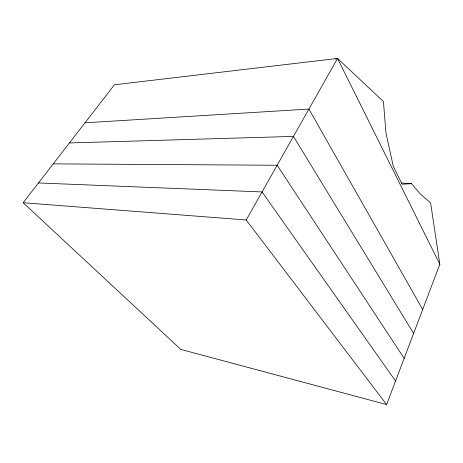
<?xml version="1.0" encoding="UTF-8"?>
<svg xmlns="http://www.w3.org/2000/svg" width="463" height="463" viewBox="0 0 463 463"><rect width="100%" height="100%" fill="white"/><g stroke="black" fill="none" stroke-linecap="round" stroke-linejoin="round"><path stroke-width="0.69" d="M411.549 183.695L402.104 184.205L393.295 166.379L385.974 132.927L383.416 101.53L337.533 58.436L114.436 84.781L23.15 202.725L180.825 349.42L386.611 404.564L439.85 264.28L430.602 202.944L420.306 193.991L411.549 183.695L401.473 183.018M23.15 202.725L246.206 219.994L337.533 58.436L439.85 264.28M335.478 59.125L337.533 58.436M85.001 122.817L308.914 109.06L422.69 309.492M69.421 142.945L293.455 136.406L413.609 333.424M53.228 163.867L277.152 165.25L404.158 358.316M38.452 182.954L262.064 191.942L395.541 381.026M246.206 219.994L386.611 404.564"/></g></svg>
